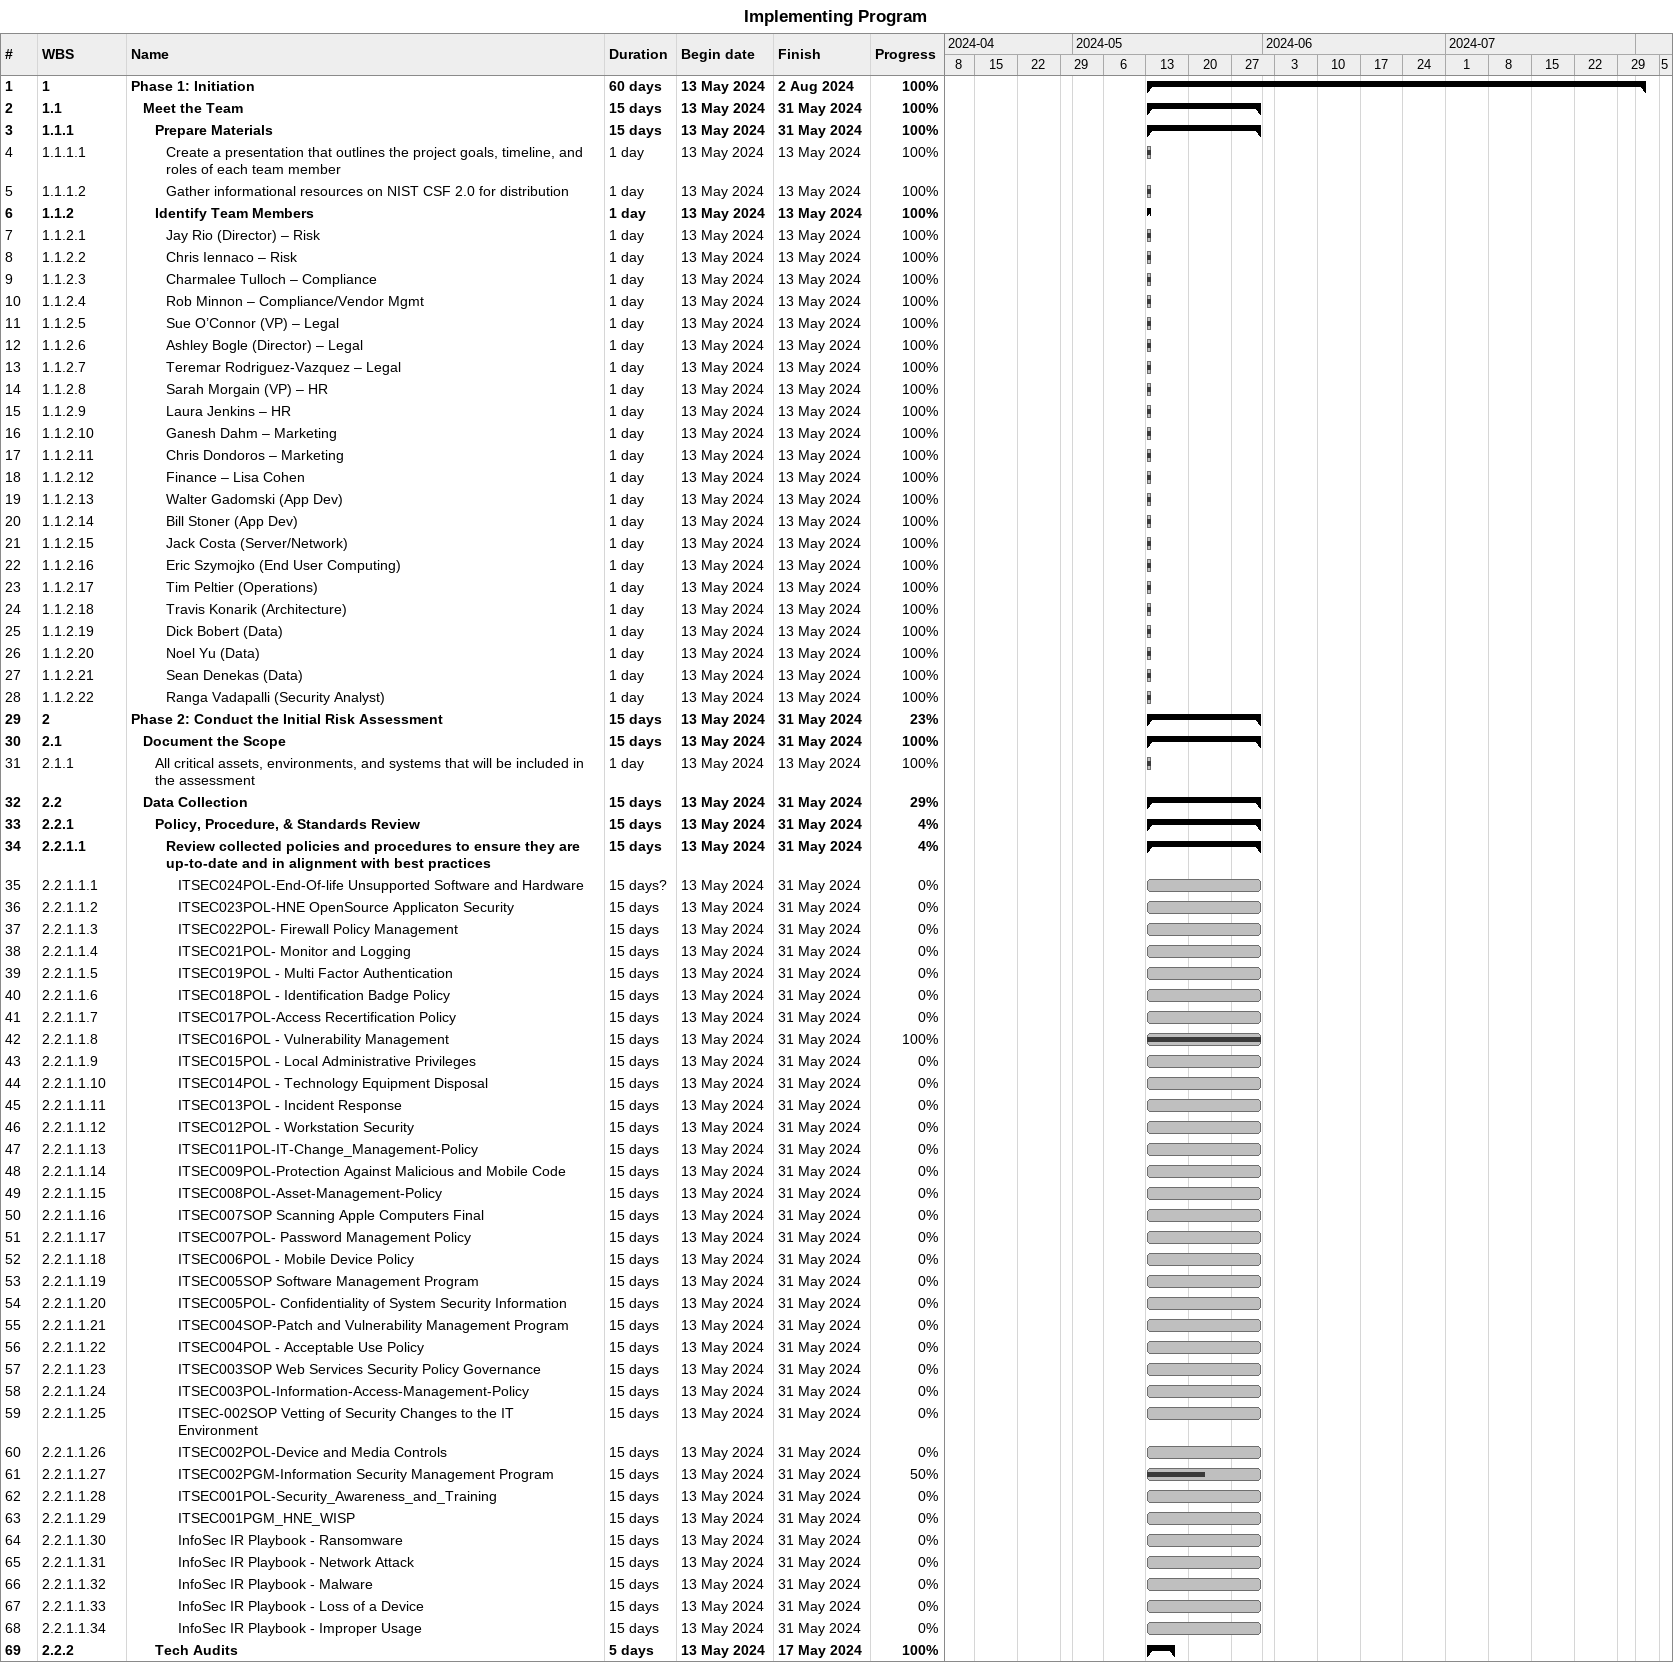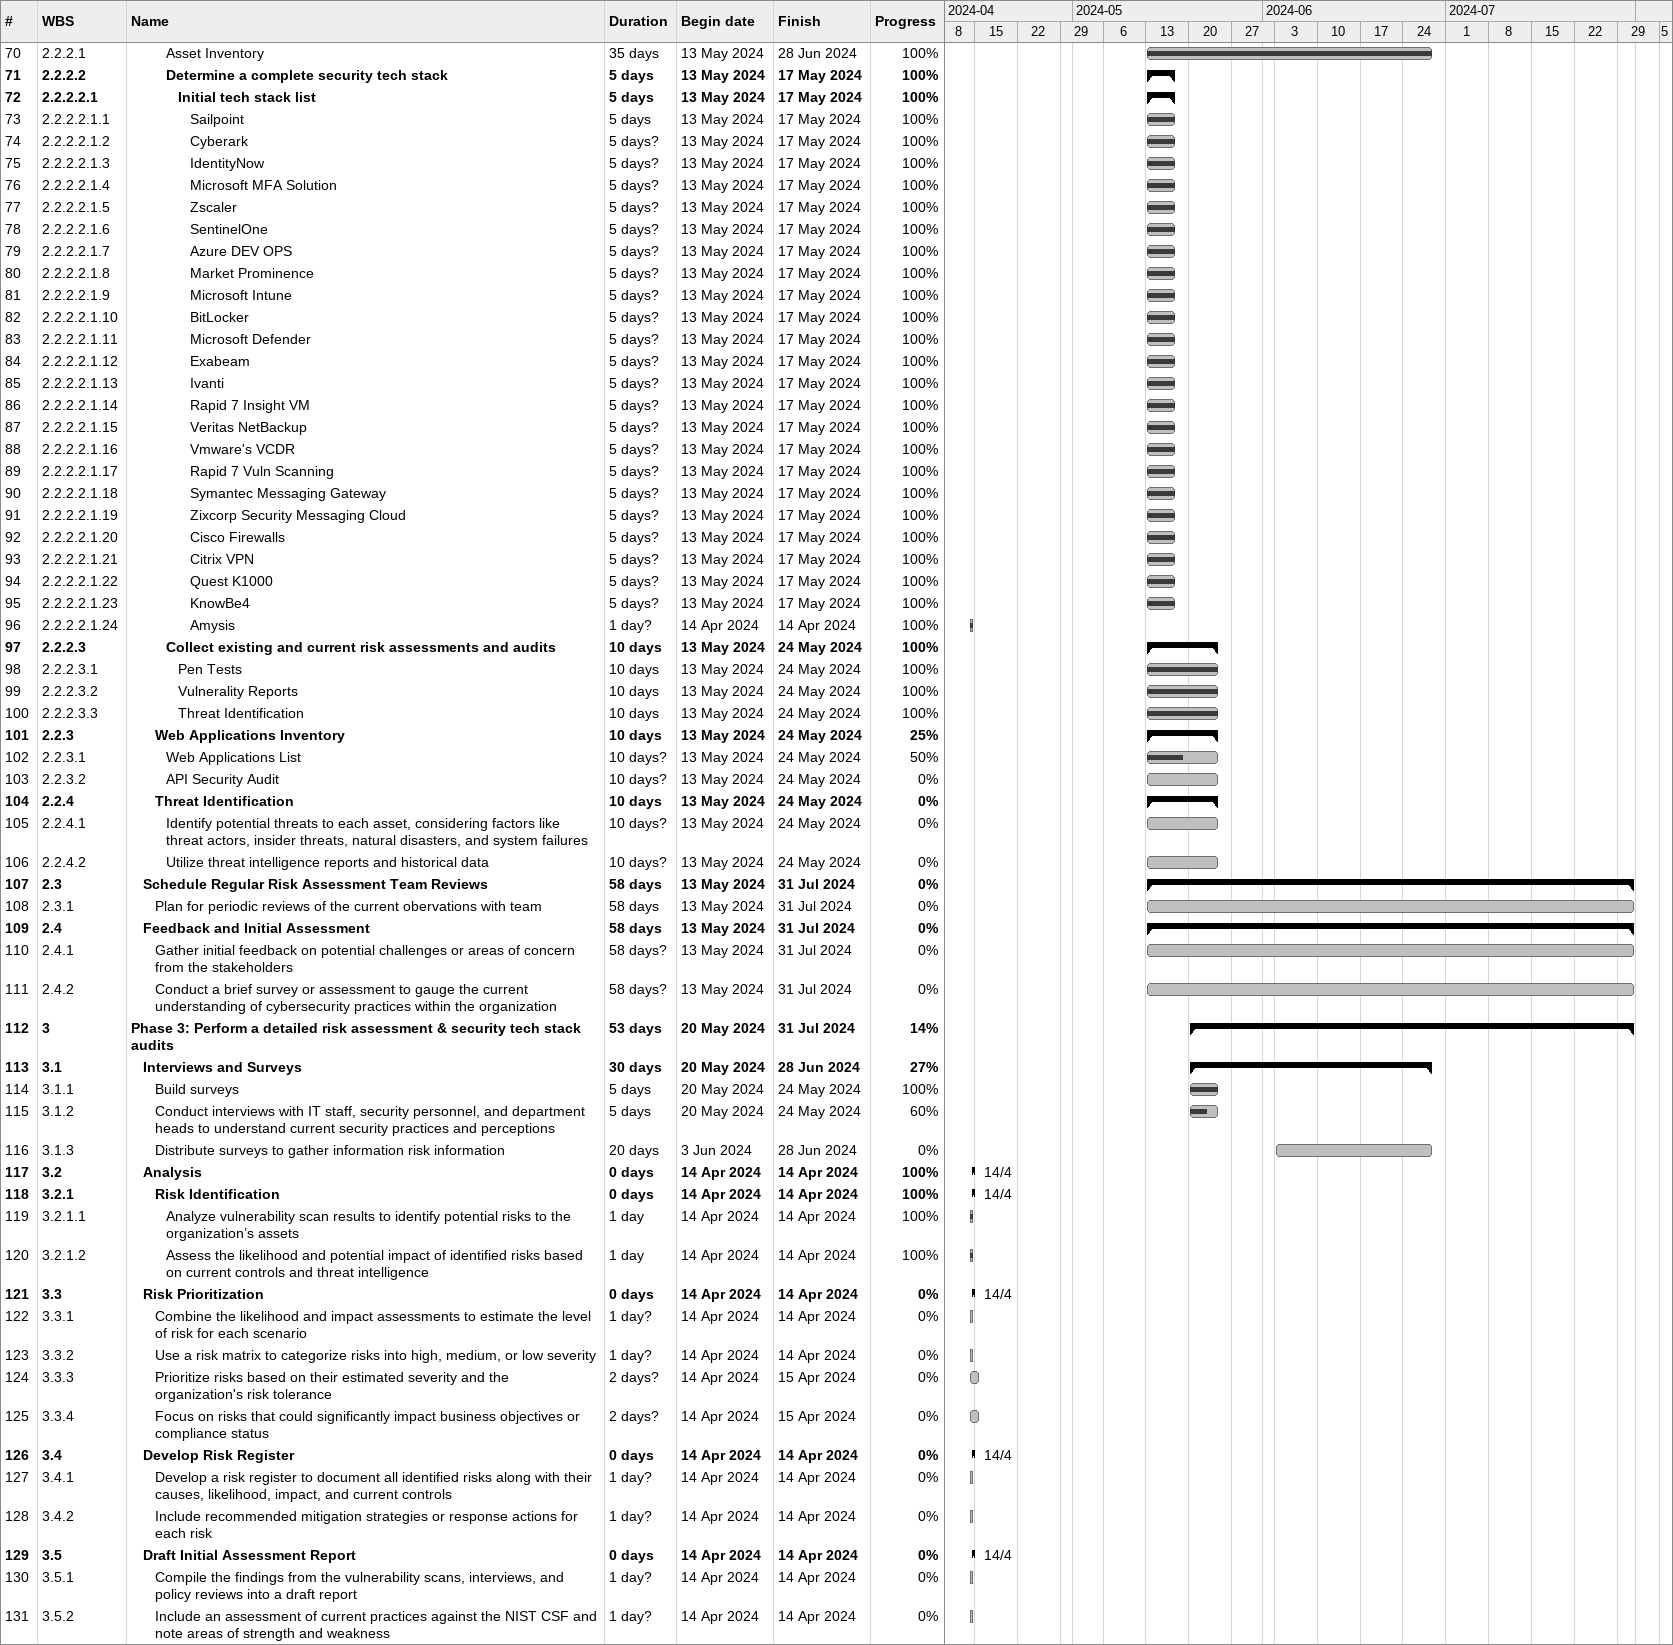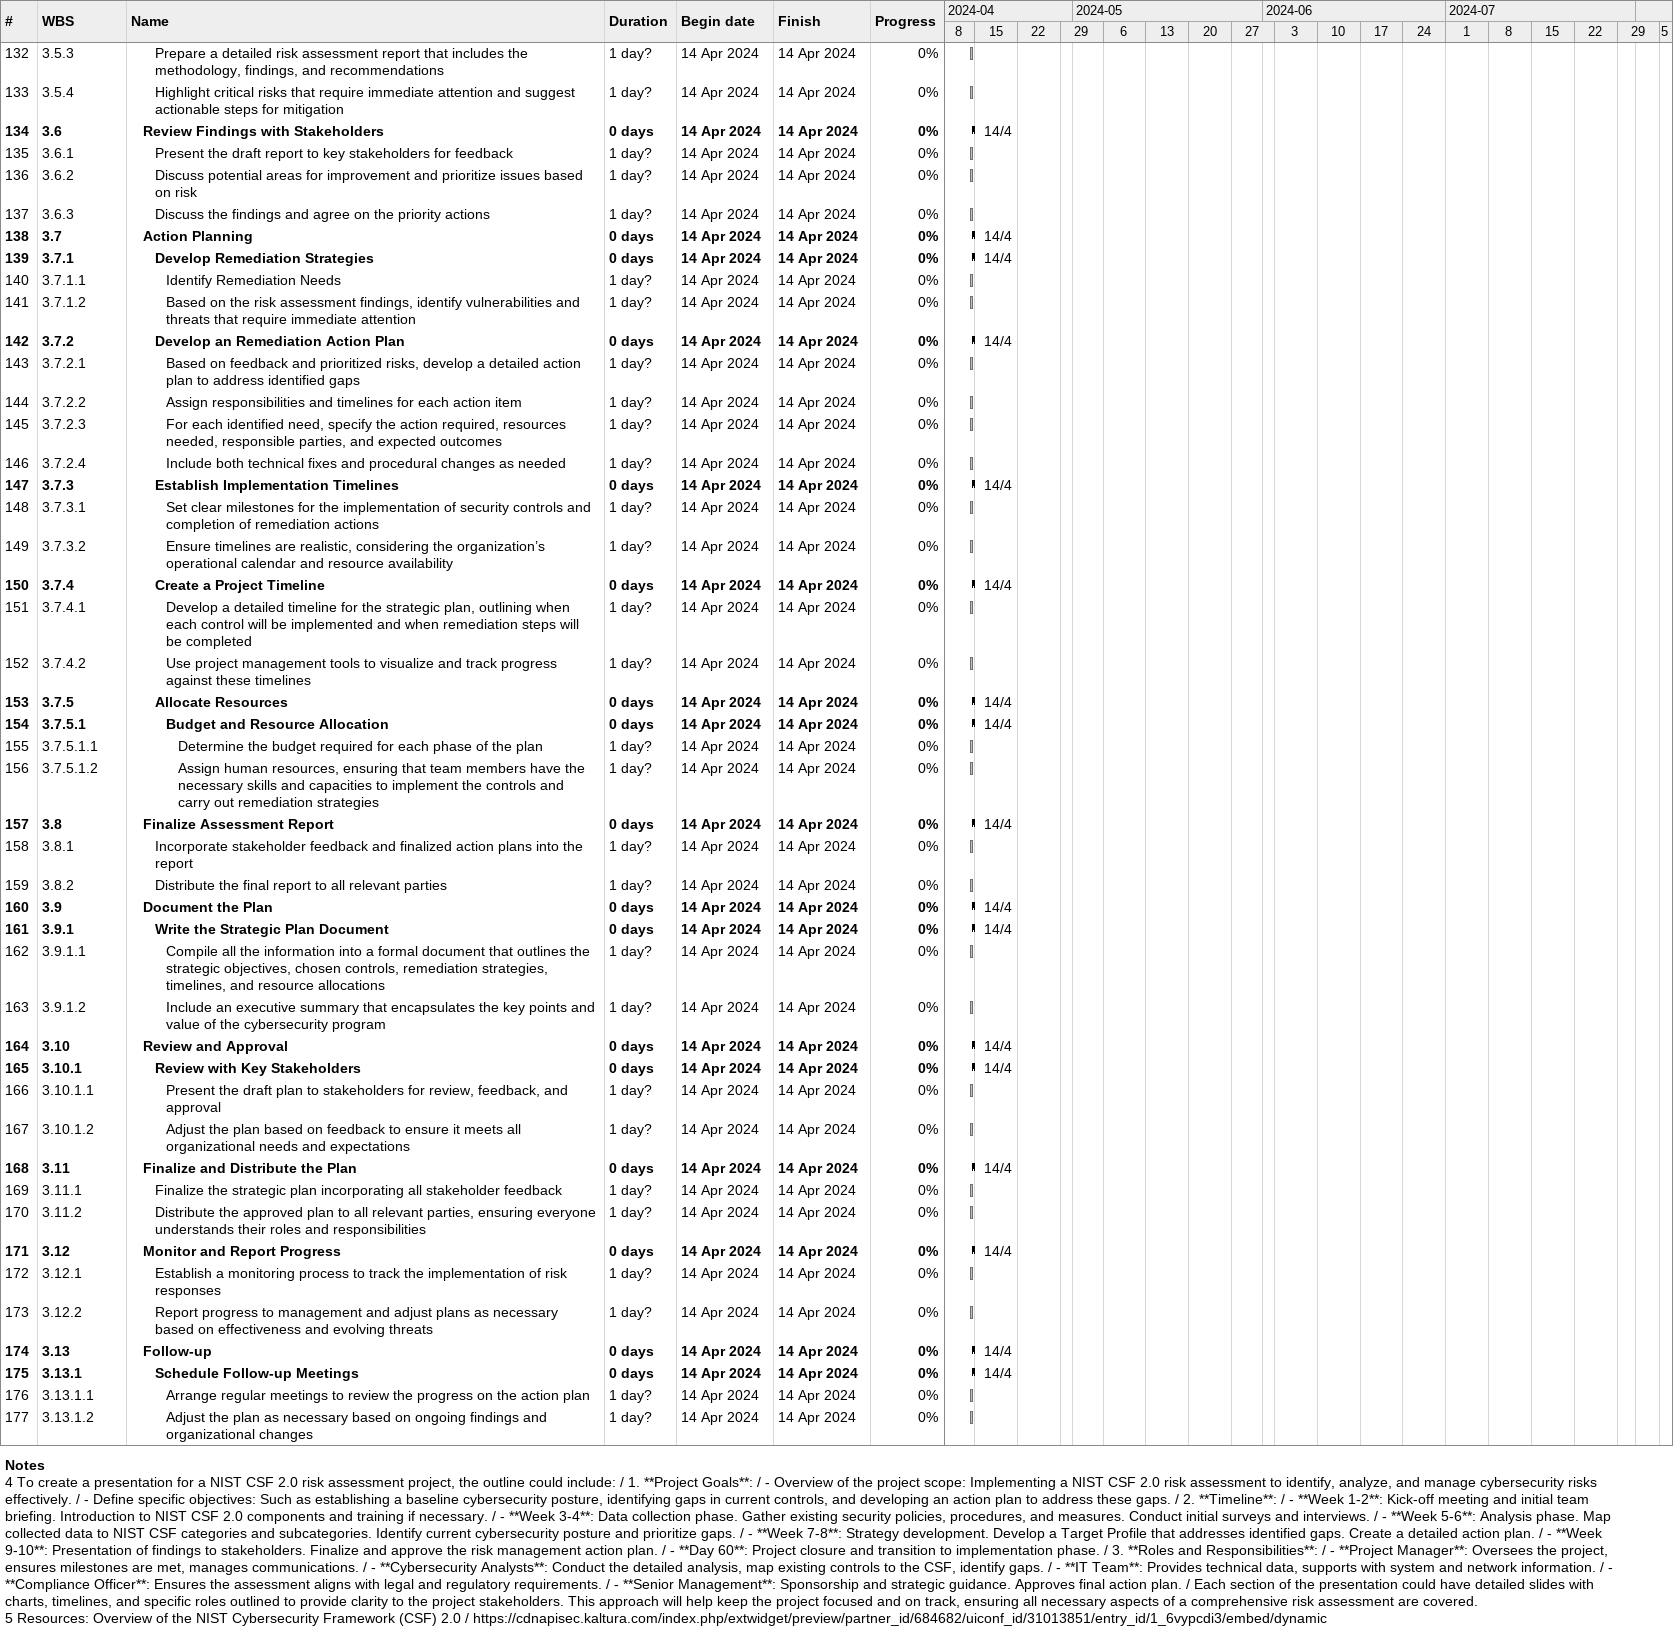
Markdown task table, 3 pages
Implementing Program

| ID | WBS | Task | Duration | Start | Finish | % complete |
|---|---|---|---|---|---|---|
| 1 | 1 | **Phase 1: Initiation** | 60d | 2024-05-13 | 2024-08-02 | 100 |
| 2 | 1.1 | **Meet the Team** | 15d | 2024-05-13 | 2024-05-31 | 100 |
| 3 | 1.1.1 | **Prepare Materials** | 15d | 2024-05-13 | 2024-05-31 | 100 |
| 4 | 1.1.1.1 | Create a presentation that outlines the project goals, timeline, and roles of each team member | 1d | 2024-05-13 | 2024-05-13 | 100 |
| 5 | 1.1.1.2 | Gather informational resources on NIST CSF 2.0 for distribution | 1d | 2024-05-13 | 2024-05-13 | 100 |
| 6 | 1.1.2 | **Identify Team Members** | 1d | 2024-05-13 | 2024-05-13 | 100 |
| 7 | 1.1.2.1 | Jay Rio (Director) – Risk | 1d | 2024-05-13 | 2024-05-13 | 100 |
| 8 | 1.1.2.2 | Chris Iennaco – Risk | 1d | 2024-05-13 | 2024-05-13 | 100 |
| 9 | 1.1.2.3 | Charmalee Tulloch – Compliance | 1d | 2024-05-13 | 2024-05-13 | 100 |
| 10 | 1.1.2.4 | Rob Minnon – Compliance/Vendor Mgmt | 1d | 2024-05-13 | 2024-05-13 | 100 |
| 11 | 1.1.2.5 | Sue O’Connor (VP) – Legal | 1d | 2024-05-13 | 2024-05-13 | 100 |
| 12 | 1.1.2.6 | Ashley Bogle (Director) – Legal | 1d | 2024-05-13 | 2024-05-13 | 100 |
| 13 | 1.1.2.7 | Teremar Rodriguez-Vazquez – Legal | 1d | 2024-05-13 | 2024-05-13 | 100 |
| 14 | 1.1.2.8 | Sarah Morgain (VP) – HR | 1d | 2024-05-13 | 2024-05-13 | 100 |
| 15 | 1.1.2.9 | Laura Jenkins – HR | 1d | 2024-05-13 | 2024-05-13 | 100 |
| 16 | 1.1.2.10 | Ganesh Dahm – Marketing | 1d | 2024-05-13 | 2024-05-13 | 100 |
| 17 | 1.1.2.11 | Chris Dondoros – Marketing | 1d | 2024-05-13 | 2024-05-13 | 100 |
| 18 | 1.1.2.12 | Finance – Lisa Cohen | 1d | 2024-05-13 | 2024-05-13 | 100 |
| 19 | 1.1.2.13 | Walter Gadomski (App Dev) | 1d | 2024-05-13 | 2024-05-13 | 100 |
| 20 | 1.1.2.14 | Bill Stoner (App Dev) | 1d | 2024-05-13 | 2024-05-13 | 100 |
| 21 | 1.1.2.15 | Jack Costa (Server/Network) | 1d | 2024-05-13 | 2024-05-13 | 100 |
| 22 | 1.1.2.16 | Eric Szymojko (End User Computing) | 1d | 2024-05-13 | 2024-05-13 | 100 |
| 23 | 1.1.2.17 | Tim Peltier (Operations) | 1d | 2024-05-13 | 2024-05-13 | 100 |
| 24 | 1.1.2.18 | Travis Konarik (Architecture) | 1d | 2024-05-13 | 2024-05-13 | 100 |
| 25 | 1.1.2.19 | Dick Bobert (Data) | 1d | 2024-05-13 | 2024-05-13 | 100 |
| 26 | 1.1.2.20 | Noel Yu (Data) | 1d | 2024-05-13 | 2024-05-13 | 100 |
| 27 | 1.1.2.21 | Sean Denekas (Data) | 1d | 2024-05-13 | 2024-05-13 | 100 |
| 28 | 1.1.2.22 | Ranga Vadapalli (Security Analyst) | 1d | 2024-05-13 | 2024-05-13 | 100 |
| 29 | 2 | **Phase 2: Conduct the Initial Risk Assessment** | 15d | 2024-05-13 | 2024-05-31 | 23 |
| 30 | 2.1 | **Document the Scope** | 15d | 2024-05-13 | 2024-05-31 | 100 |
| 31 | 2.1.1 | All critical assets, environments, and systems that will be included in the assessment | 1d | 2024-05-13 | 2024-05-13 | 100 |
| 32 | 2.2 | **Data Collection** | 15d | 2024-05-13 | 2024-05-31 | 29 |
| 33 | 2.2.1 | **Policy, Procedure, & Standards Review** | 15d | 2024-05-13 | 2024-05-31 | 4 |
| 34 | 2.2.1.1 | **Review collected policies and procedures to ensure they are up-to-date and in alignment with best practices** | 15d | 2024-05-13 | 2024-05-31 | 4 |
| 35 | 2.2.1.1.1 | ITSEC024POL-End-Of-life Unsupported Software and Hardware | 15d? | 2024-05-13 | 2024-05-31 | 0 |
| 36 | 2.2.1.1.2 | ITSEC023POL-HNE OpenSource Applicaton Security | 15d | 2024-05-13 | 2024-05-31 | 0 |
| 37 | 2.2.1.1.3 | ITSEC022POL- Firewall Policy Management | 15d | 2024-05-13 | 2024-05-31 | 0 |
| 38 | 2.2.1.1.4 | ITSEC021POL- Monitor and Logging | 15d | 2024-05-13 | 2024-05-31 | 0 |
| 39 | 2.2.1.1.5 | ITSEC019POL - Multi Factor Authentication | 15d | 2024-05-13 | 2024-05-31 | 0 |
| 40 | 2.2.1.1.6 | ITSEC018POL - Identification Badge Policy | 15d | 2024-05-13 | 2024-05-31 | 0 |
| 41 | 2.2.1.1.7 | ITSEC017POL-Access Recertification Policy | 15d | 2024-05-13 | 2024-05-31 | 0 |
| 42 | 2.2.1.1.8 | ITSEC016POL - Vulnerability Management | 15d | 2024-05-13 | 2024-05-31 | 100 |
| 43 | 2.2.1.1.9 | ITSEC015POL - Local Administrative Privileges | 15d | 2024-05-13 | 2024-05-31 | 0 |
| 44 | 2.2.1.1.10 | ITSEC014POL - Technology Equipment Disposal | 15d | 2024-05-13 | 2024-05-31 | 0 |
| 45 | 2.2.1.1.11 | ITSEC013POL - Incident Response | 15d | 2024-05-13 | 2024-05-31 | 0 |
| 46 | 2.2.1.1.12 | ITSEC012POL - Workstation Security | 15d | 2024-05-13 | 2024-05-31 | 0 |
| 47 | 2.2.1.1.13 | ITSEC011POL-IT-Change_Management-Policy | 15d | 2024-05-13 | 2024-05-31 | 0 |
| 48 | 2.2.1.1.14 | ITSEC009POL-Protection Against Malicious and Mobile Code | 15d | 2024-05-13 | 2024-05-31 | 0 |
| 49 | 2.2.1.1.15 | ITSEC008POL-Asset-Management-Policy | 15d | 2024-05-13 | 2024-05-31 | 0 |
| 50 | 2.2.1.1.16 | ITSEC007SOP Scanning Apple Computers Final | 15d | 2024-05-13 | 2024-05-31 | 0 |
| 51 | 2.2.1.1.17 | ITSEC007POL- Password Management Policy | 15d | 2024-05-13 | 2024-05-31 | 0 |
| 52 | 2.2.1.1.18 | ITSEC006POL - Mobile Device Policy | 15d | 2024-05-13 | 2024-05-31 | 0 |
| 53 | 2.2.1.1.19 | ITSEC005SOP Software Management Program | 15d | 2024-05-13 | 2024-05-31 | 0 |
| 54 | 2.2.1.1.20 | ITSEC005POL- Confidentiality of System Security Information | 15d | 2024-05-13 | 2024-05-31 | 0 |
| 55 | 2.2.1.1.21 | ITSEC004SOP-Patch and Vulnerability Management Program | 15d | 2024-05-13 | 2024-05-31 | 0 |
| 56 | 2.2.1.1.22 | ITSEC004POL - Acceptable Use Policy | 15d | 2024-05-13 | 2024-05-31 | 0 |
| 57 | 2.2.1.1.23 | ITSEC003SOP Web Services Security Policy Governance | 15d | 2024-05-13 | 2024-05-31 | 0 |
| 58 | 2.2.1.1.24 | ITSEC003POL-Information-Access-Management-Policy | 15d | 2024-05-13 | 2024-05-31 | 0 |
| 59 | 2.2.1.1.25 | ITSEC-002SOP Vetting of Security Changes to the IT Environment | 15d | 2024-05-13 | 2024-05-31 | 0 |
| 60 | 2.2.1.1.26 | ITSEC002POL-Device and Media Controls | 15d | 2024-05-13 | 2024-05-31 | 0 |
| 61 | 2.2.1.1.27 | ITSEC002PGM-Information Security Management Program | 15d | 2024-05-13 | 2024-05-31 | 50 |
| 62 | 2.2.1.1.28 | ITSEC001POL-Security_Awareness_and_Training | 15d | 2024-05-13 | 2024-05-31 | 0 |
| 63 | 2.2.1.1.29 | ITSEC001PGM_HNE_WISP | 15d | 2024-05-13 | 2024-05-31 | 0 |
| 64 | 2.2.1.1.30 | InfoSec IR Playbook - Ransomware | 15d | 2024-05-13 | 2024-05-31 | 0 |
| 65 | 2.2.1.1.31 | InfoSec IR Playbook - Network Attack | 15d | 2024-05-13 | 2024-05-31 | 0 |
| 66 | 2.2.1.1.32 | InfoSec IR Playbook - Malware | 15d | 2024-05-13 | 2024-05-31 | 0 |
| 67 | 2.2.1.1.33 | InfoSec IR Playbook - Loss of a Device | 15d | 2024-05-13 | 2024-05-31 | 0 |
| 68 | 2.2.1.1.34 | InfoSec IR Playbook - Improper Usage | 15d | 2024-05-13 | 2024-05-31 | 0 |
| 69 | 2.2.2 | **Tech Audits** | 5d | 2024-05-13 | 2024-05-17 | 100 |
| 70 | 2.2.2.1 | Asset Inventory | 35d | 2024-05-13 | 2024-06-28 | 100 |
| 71 | 2.2.2.2 | **Determine a complete security tech stack** | 5d | 2024-05-13 | 2024-05-17 | 100 |
| 72 | 2.2.2.2.1 | **Initial tech stack list** | 5d | 2024-05-13 | 2024-05-17 | 100 |
| 73 | 2.2.2.2.1.1 | Sailpoint | 5d | 2024-05-13 | 2024-05-17 | 100 |
| 74 | 2.2.2.2.1.2 | Cyberark | 5d? | 2024-05-13 | 2024-05-17 | 100 |
| 75 | 2.2.2.2.1.3 | IdentityNow | 5d? | 2024-05-13 | 2024-05-17 | 100 |
| 76 | 2.2.2.2.1.4 | Microsoft MFA Solution | 5d? | 2024-05-13 | 2024-05-17 | 100 |
| 77 | 2.2.2.2.1.5 | Zscaler | 5d? | 2024-05-13 | 2024-05-17 | 100 |
| 78 | 2.2.2.2.1.6 | SentinelOne | 5d? | 2024-05-13 | 2024-05-17 | 100 |
| 79 | 2.2.2.2.1.7 | Azure DEV OPS | 5d? | 2024-05-13 | 2024-05-17 | 100 |
| 80 | 2.2.2.2.1.8 | Market Prominence | 5d? | 2024-05-13 | 2024-05-17 | 100 |
| 81 | 2.2.2.2.1.9 | Microsoft Intune | 5d? | 2024-05-13 | 2024-05-17 | 100 |
| 82 | 2.2.2.2.1.10 | BitLocker | 5d? | 2024-05-13 | 2024-05-17 | 100 |
| 83 | 2.2.2.2.1.11 | Microsoft Defender | 5d? | 2024-05-13 | 2024-05-17 | 100 |
| 84 | 2.2.2.2.1.12 | Exabeam | 5d? | 2024-05-13 | 2024-05-17 | 100 |
| 85 | 2.2.2.2.1.13 | Ivanti | 5d? | 2024-05-13 | 2024-05-17 | 100 |
| 86 | 2.2.2.2.1.14 | Rapid 7 Insight VM | 5d? | 2024-05-13 | 2024-05-17 | 100 |
| 87 | 2.2.2.2.1.15 | Veritas NetBackup | 5d? | 2024-05-13 | 2024-05-17 | 100 |
| 88 | 2.2.2.2.1.16 | Vmware's VCDR | 5d? | 2024-05-13 | 2024-05-17 | 100 |
| 89 | 2.2.2.2.1.17 | Rapid 7 Vuln Scanning | 5d? | 2024-05-13 | 2024-05-17 | 100 |
| 90 | 2.2.2.2.1.18 | Symantec Messaging Gateway | 5d? | 2024-05-13 | 2024-05-17 | 100 |
| 91 | 2.2.2.2.1.19 | Zixcorp Security Messaging Cloud | 5d? | 2024-05-13 | 2024-05-17 | 100 |
| 92 | 2.2.2.2.1.20 | Cisco Firewalls | 5d? | 2024-05-13 | 2024-05-17 | 100 |
| 93 | 2.2.2.2.1.21 | Citrix VPN | 5d? | 2024-05-13 | 2024-05-17 | 100 |
| 94 | 2.2.2.2.1.22 | Quest K1000 | 5d? | 2024-05-13 | 2024-05-17 | 100 |
| 95 | 2.2.2.2.1.23 | KnowBe4 | 5d? | 2024-05-13 | 2024-05-17 | 100 |
| 96 | 2.2.2.2.1.24 | Amysis | 1d? | 2024-04-14 | 2024-04-14 | 100 |
| 97 | 2.2.2.3 | **Collect existing and current risk assessments and audits** | 10d | 2024-05-13 | 2024-05-24 | 100 |
| 98 | 2.2.2.3.1 | Pen Tests | 10d | 2024-05-13 | 2024-05-24 | 100 |
| 99 | 2.2.2.3.2 | Vulnerality Reports | 10d | 2024-05-13 | 2024-05-24 | 100 |
| 100 | 2.2.2.3.3 | Threat Identification | 10d | 2024-05-13 | 2024-05-24 | 100 |
| 101 | 2.2.3 | **Web Applications Inventory** | 10d | 2024-05-13 | 2024-05-24 | 25 |
| 102 | 2.2.3.1 | Web Applications List | 10d? | 2024-05-13 | 2024-05-24 | 50 |
| 103 | 2.2.3.2 | API Security Audit | 10d? | 2024-05-13 | 2024-05-24 | 0 |
| 104 | 2.2.4 | **Threat Identification** | 10d | 2024-05-13 | 2024-05-24 | 0 |
| 105 | 2.2.4.1 | Identify potential threats to each asset, considering factors like threat actors, insider threats, natural disasters, and system failures | 10d? | 2024-05-13 | 2024-05-24 | 0 |
| 106 | 2.2.4.2 | Utilize threat intelligence reports and historical data | 10d? | 2024-05-13 | 2024-05-24 | 0 |
| 107 | 2.3 | **Schedule Regular Risk Assessment Team Reviews** | 58d | 2024-05-13 | 2024-07-31 | 0 |
| 108 | 2.3.1 | Plan for periodic reviews of the current obervations with team | 58d | 2024-05-13 | 2024-07-31 | 0 |
| 109 | 2.4 | **Feedback and Initial Assessment** | 58d | 2024-05-13 | 2024-07-31 | 0 |
| 110 | 2.4.1 | Gather initial feedback on potential challenges or areas of concern from the stakeholders | 58d? | 2024-05-13 | 2024-07-31 | 0 |
| 111 | 2.4.2 | Conduct a brief survey or assessment to gauge the current understanding of cybersecurity practices within the organization | 58d? | 2024-05-13 | 2024-07-31 | 0 |
| 112 | 3 | **Phase 3: Perform a detailed risk assessment & security tech stack audits** | 53d | 2024-05-20 | 2024-07-31 | 14 |
| 113 | 3.1 | **Interviews and Surveys** | 30d | 2024-05-20 | 2024-06-28 | 27 |
| 114 | 3.1.1 | Build surveys | 5d | 2024-05-20 | 2024-05-24 | 100 |
| 115 | 3.1.2 | Conduct interviews with IT staff, security personnel, and department heads to understand current security practices and perceptions | 5d | 2024-05-20 | 2024-05-24 | 60 |
| 116 | 3.1.3 | Distribute surveys to gather information risk information | 20d | 2024-06-03 | 2024-06-28 | 0 |
| 117 | 3.2 | **Analysis** | 0d | 2024-04-14 | 2024-04-14 | 100 |
| 118 | 3.2.1 | **Risk Identification** | 0d | 2024-04-14 | 2024-04-14 | 100 |
| 119 | 3.2.1.1 | Analyze vulnerability scan results to identify potential risks to the organization’s assets | 1d | 2024-04-14 | 2024-04-14 | 100 |
| 120 | 3.2.1.2 | Assess the likelihood and potential impact of identified risks based on current controls and threat intelligence | 1d | 2024-04-14 | 2024-04-14 | 100 |
| 121 | 3.3 | **Risk Prioritization** | 0d | 2024-04-14 | 2024-04-14 | 0 |
| 122 | 3.3.1 | Combine the likelihood and impact assessments to estimate the level of risk for each scenario | 1d? | 2024-04-14 | 2024-04-14 | 0 |
| 123 | 3.3.2 | Use a risk matrix to categorize risks into high, medium, or low severity | 1d? | 2024-04-14 | 2024-04-14 | 0 |
| 124 | 3.3.3 | Prioritize risks based on their estimated severity and the organization's risk tolerance | 2d? | 2024-04-14 | 2024-04-15 | 0 |
| 125 | 3.3.4 | Focus on risks that could significantly impact business objectives or compliance status | 2d? | 2024-04-14 | 2024-04-15 | 0 |
| 126 | 3.4 | **Develop Risk Register** | 0d | 2024-04-14 | 2024-04-14 | 0 |
| 127 | 3.4.1 | Develop a risk register to document all identified risks along with their causes, likelihood, impact, and current controls | 1d? | 2024-04-14 | 2024-04-14 | 0 |
| 128 | 3.4.2 | Include recommended mitigation strategies or response actions for each risk | 1d? | 2024-04-14 | 2024-04-14 | 0 |
| 129 | 3.5 | **Draft Initial Assessment Report** | 0d | 2024-04-14 | 2024-04-14 | 0 |
| 130 | 3.5.1 | Compile the findings from the vulnerability scans, interviews, and policy reviews into a draft report | 1d? | 2024-04-14 | 2024-04-14 | 0 |
| 131 | 3.5.2 | Include an assessment of current practices against the NIST CSF and note areas of strength and weakness | 1d? | 2024-04-14 | 2024-04-14 | 0 |
| 132 | 3.5.3 | Prepare a detailed risk assessment report that includes the methodology, findings, and recommendations | 1d? | 2024-04-14 | 2024-04-14 | 0 |
| 133 | 3.5.4 | Highlight critical risks that require immediate attention and suggest actionable steps for mitigation | 1d? | 2024-04-14 | 2024-04-14 | 0 |
| 134 | 3.6 | **Review Findings with Stakeholders** | 0d | 2024-04-14 | 2024-04-14 | 0 |
| 135 | 3.6.1 | Present the draft report to key stakeholders for feedback | 1d? | 2024-04-14 | 2024-04-14 | 0 |
| 136 | 3.6.2 | Discuss potential areas for improvement and prioritize issues based on risk | 1d? | 2024-04-14 | 2024-04-14 | 0 |
| 137 | 3.6.3 | Discuss the findings and agree on the priority actions | 1d? | 2024-04-14 | 2024-04-14 | 0 |
| 138 | 3.7 | **Action Planning** | 0d | 2024-04-14 | 2024-04-14 | 0 |
| 139 | 3.7.1 | **Develop Remediation Strategies** | 0d | 2024-04-14 | 2024-04-14 | 0 |
| 140 | 3.7.1.1 | Identify Remediation Needs | 1d? | 2024-04-14 | 2024-04-14 | 0 |
| 141 | 3.7.1.2 | Based on the risk assessment findings, identify vulnerabilities and threats that require immediate attention | 1d? | 2024-04-14 | 2024-04-14 | 0 |
| 142 | 3.7.2 | **Develop an Remediation Action Plan** | 0d | 2024-04-14 | 2024-04-14 | 0 |
| 143 | 3.7.2.1 | Based on feedback and prioritized risks, develop a detailed action plan to address identified gaps | 1d? | 2024-04-14 | 2024-04-14 | 0 |
| 144 | 3.7.2.2 | Assign responsibilities and timelines for each action item | 1d? | 2024-04-14 | 2024-04-14 | 0 |
| 145 | 3.7.2.3 | For each identified need, specify the action required, resources needed, responsible parties, and expected outcomes | 1d? | 2024-04-14 | 2024-04-14 | 0 |
| 146 | 3.7.2.4 | Include both technical fixes and procedural changes as needed | 1d? | 2024-04-14 | 2024-04-14 | 0 |
| 147 | 3.7.3 | **Establish Implementation Timelines** | 0d | 2024-04-14 | 2024-04-14 | 0 |
| 148 | 3.7.3.1 | Set clear milestones for the implementation of security controls and completion of remediation actions | 1d? | 2024-04-14 | 2024-04-14 | 0 |
| 149 | 3.7.3.2 | Ensure timelines are realistic, considering the organization’s operational calendar and resource availability | 1d? | 2024-04-14 | 2024-04-14 | 0 |
| 150 | 3.7.4 | **Create a Project Timeline** | 0d | 2024-04-14 | 2024-04-14 | 0 |
| 151 | 3.7.4.1 | Develop a detailed timeline for the strategic plan, outlining when each control will be implemented and when remediation steps will be completed | 1d? | 2024-04-14 | 2024-04-14 | 0 |
| 152 | 3.7.4.2 | Use project management tools to visualize and track progress against these timelines | 1d? | 2024-04-14 | 2024-04-14 | 0 |
| 153 | 3.7.5 | **Allocate Resources** | 0d | 2024-04-14 | 2024-04-14 | 0 |
| 154 | 3.7.5.1 | **Budget and Resource Allocation** | 0d | 2024-04-14 | 2024-04-14 | 0 |
| 155 | 3.7.5.1.1 | Determine the budget required for each phase of the plan | 1d? | 2024-04-14 | 2024-04-14 | 0 |
| 156 | 3.7.5.1.2 | Assign human resources, ensuring that team members have the necessary skills and capacities to implement the controls and carry out remediation strategies | 1d? | 2024-04-14 | 2024-04-14 | 0 |
| 157 | 3.8 | **Finalize Assessment Report** | 0d | 2024-04-14 | 2024-04-14 | 0 |
| 158 | 3.8.1 | Incorporate stakeholder feedback and finalized action plans into the report | 1d? | 2024-04-14 | 2024-04-14 | 0 |
| 159 | 3.8.2 | Distribute the final report to all relevant parties | 1d? | 2024-04-14 | 2024-04-14 | 0 |
| 160 | 3.9 | **Document the Plan** | 0d | 2024-04-14 | 2024-04-14 | 0 |
| 161 | 3.9.1 | **Write the Strategic Plan Document** | 0d | 2024-04-14 | 2024-04-14 | 0 |
| 162 | 3.9.1.1 | Compile all the information into a formal document that outlines the strategic objectives, chosen controls, remediation strategies, timelines, and resource allocations | 1d? | 2024-04-14 | 2024-04-14 | 0 |
| 163 | 3.9.1.2 | Include an executive summary that encapsulates the key points and value of the cybersecurity program | 1d? | 2024-04-14 | 2024-04-14 | 0 |
| 164 | 3.10 | **Review and Approval** | 0d | 2024-04-14 | 2024-04-14 | 0 |
| 165 | 3.10.1 | **Review with Key Stakeholders** | 0d | 2024-04-14 | 2024-04-14 | 0 |
| 166 | 3.10.1.1 | Present the draft plan to stakeholders for review, feedback, and approval | 1d? | 2024-04-14 | 2024-04-14 | 0 |
| 167 | 3.10.1.2 | Adjust the plan based on feedback to ensure it meets all organizational needs and expectations | 1d? | 2024-04-14 | 2024-04-14 | 0 |
| 168 | 3.11 | **Finalize and Distribute the Plan** | 0d | 2024-04-14 | 2024-04-14 | 0 |
| 169 | 3.11.1 | Finalize the strategic plan incorporating all stakeholder feedback | 1d? | 2024-04-14 | 2024-04-14 | 0 |
| 170 | 3.11.2 | Distribute the approved plan to all relevant parties, ensuring everyone understands their roles and responsibilities | 1d? | 2024-04-14 | 2024-04-14 | 0 |
| 171 | 3.12 | **Monitor and Report Progress** | 0d | 2024-04-14 | 2024-04-14 | 0 |
| 172 | 3.12.1 | Establish a monitoring process to track the implementation of risk responses | 1d? | 2024-04-14 | 2024-04-14 | 0 |
| 173 | 3.12.2 | Report progress to management and adjust plans as necessary based on effectiveness and evolving threats | 1d? | 2024-04-14 | 2024-04-14 | 0 |
| 174 | 3.13 | **Follow-up** | 0d | 2024-04-14 | 2024-04-14 | 0 |
| 175 | 3.13.1 | **Schedule Follow-up Meetings** | 0d | 2024-04-14 | 2024-04-14 | 0 |
| 176 | 3.13.1.1 | Arrange regular meetings to review the progress on the action plan | 1d? | 2024-04-14 | 2024-04-14 | 0 |
| 177 | 3.13.1.2 | Adjust the plan as necessary based on ongoing findings and organizational changes | 1d? | 2024-04-14 | 2024-04-14 | 0 |

Notes
- 4: To create a presentation for a NIST CSF 2.0 risk assessment project, the outline could include: / 1. **Project Goals**: / - Overview of the project scope: Implementing a NIST CSF 2.0 risk assessment to identify, analyze, and manage cybersecurity risks effectively. / - Define specific objectives: Such as establishing a baseline cybersecurity posture, identifying gaps in current controls, and developing an action plan to address these gaps. / 2. **Timeline**: / - **Week 1-2**: Kick-off meeting and initial team briefing. Introduction to NIST CSF 2.0 components and training if necessary. / - **Week 3-4**: Data collection phase. Gather existing security policies, procedures, and measures. Conduct initial surveys and interviews. / - **Week 5-6**: Analysis phase. Map collected data to NIST CSF categories and subcategories. Identify current cybersecurity posture and prioritize gaps. / - **Week 7-8**: Strategy development. Develop a Target Profile that addresses identified gaps. Create a detailed action plan. / - **Week 9-10**: Presentation of findings to stakeholders. Finalize and approve the risk management action plan. / - **Day 60**: Project closure and transition to implementation phase. / 3. **Roles and Responsibilities**: / - **Project Manager**: Oversees the project, ensures milestones are met, manages communications. / - **Cybersecurity Analysts**: Conduct the detailed analysis, map existing controls to the CSF, identify gaps. / - **IT Team**: Provides technical data, supports with system and network information. / - **Compliance Officer**: Ensures the assessment aligns with legal and regulatory requirements. / - **Senior Management**: Sponsorship and strategic guidance. Approves final action plan. / Each section of the presentation could have detailed slides with charts, timelines, and specific roles outlined to provide clarity to the project stakeholders. This approach will help keep the project focused and on track, ensuring all necessary aspects of a comprehensive risk assessment are covered.
- 5: Resources: Overview of the NIST Cybersecurity Framework (CSF) 2.0 / https://cdnapisec.kaltura.com/index.php/extwidget/preview/partner_id/684682/uiconf_id/31013851/entry_id/1_6vypcdi3/embed/dynamic
